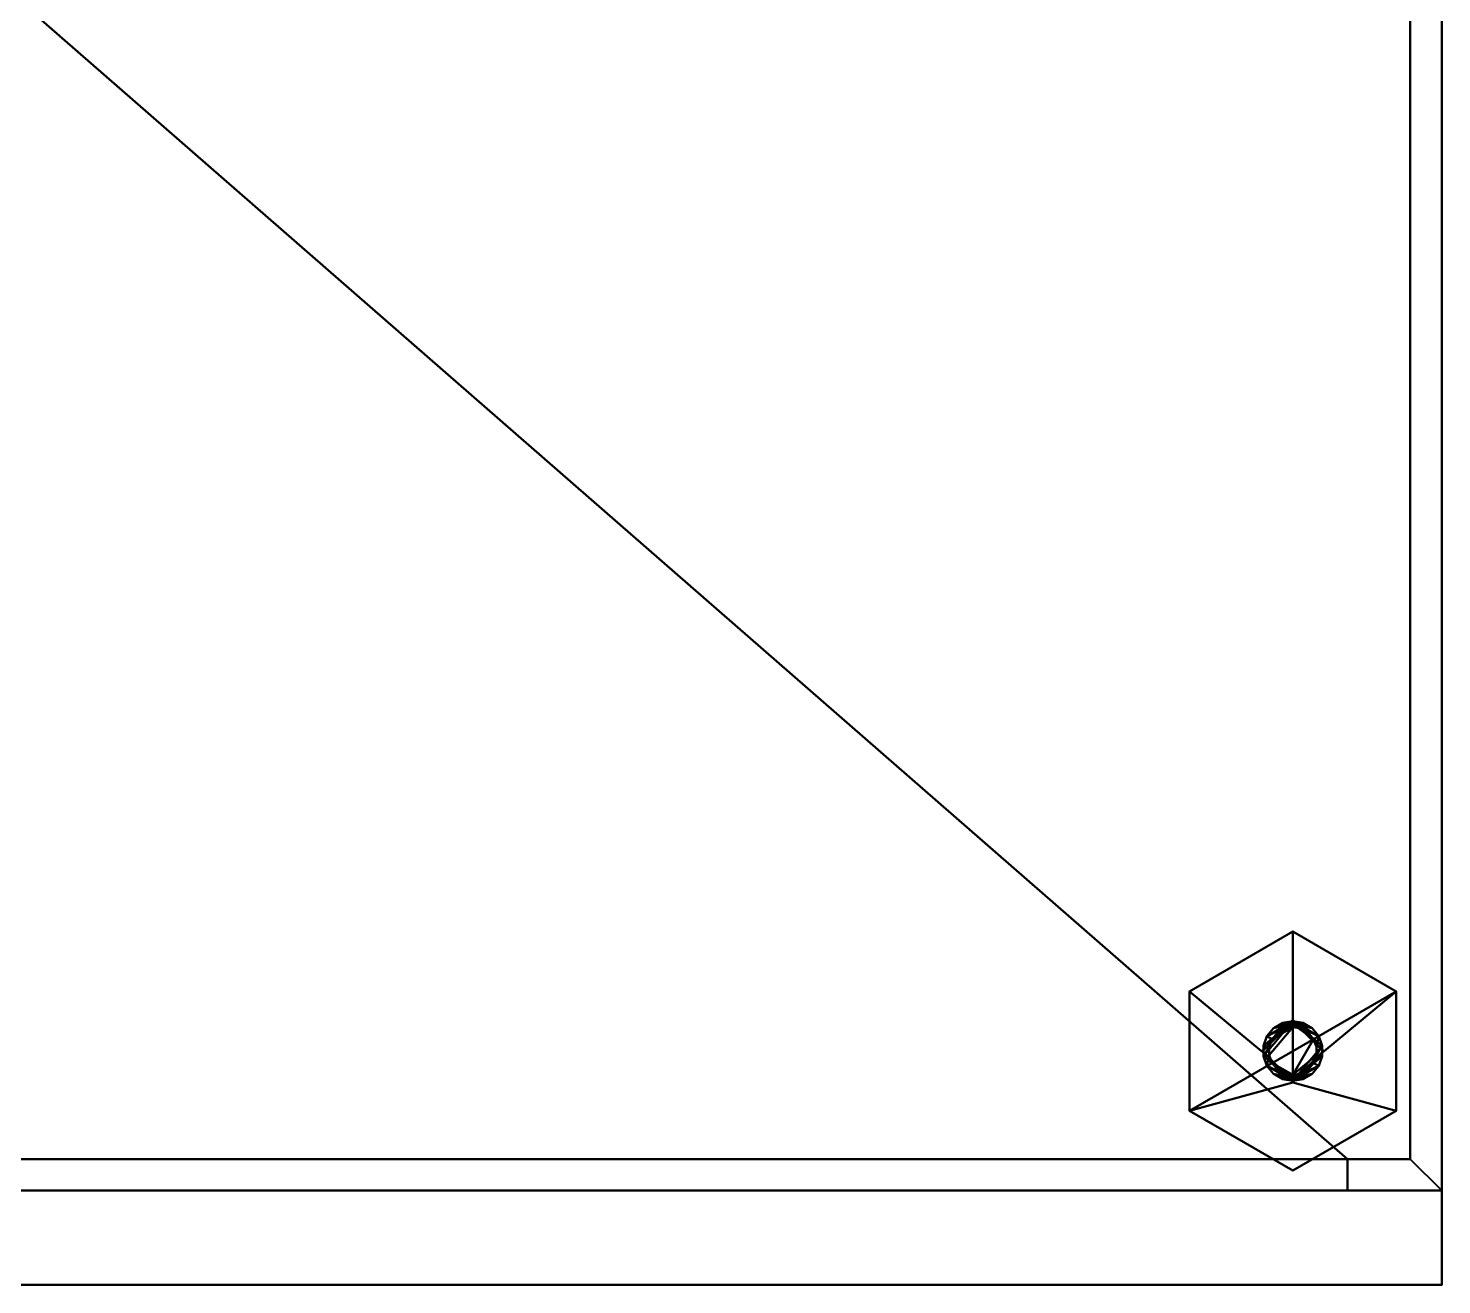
# Model space of a CAD drawing. Header units: millimetres. Extents: x -225 to 2025, y -202 to 200.
# Drawn here: x 1800 to 2025, y -200 to 0 of the extents above; entities that cross this region are included whole.
import ezdxf

# ---------------------------------------------------------------- set-up
doc = ezdxf.new("R2010")
doc.units = ezdxf.units.MM
doc.layers.add('I-FURN-PNLS', color=7, linetype='Continuous', lineweight=40)

msp = doc.modelspace()

# ---------------------------------------------------------------- meshes
at = {"layer": 'I-FURN-PNLS', "color": 7, "true_color": 0xf5f5f3}
mesh = msp.add_polyface(dxfattribs=at)
corners = [(1575, 200, 1799.81), (1575, -185, 1799.81), (1590, -185, 1799.81), (1590, -180, 1799.81), (1580, -180, 1799.81), (1580, 195, 1799.81), (2020, 195, 1799.81), (2020, -180, 1799.81), (2010, -180, 1799.81), (2010, -185, 1799.81), (2025, -185, 1799.81), (2025, 200, 1799.81)]
mesh.append_faces([[corners[k] for k in face] for face in [(4, 1, 2, 3)]], dxfattribs={"vtx0": -1, "color": 7})
mesh.append_faces([[corners[k] for k in face] for face in [(0, 5, 6, 11), (11, 6, 7, 10)]], dxfattribs={"vtx0": -1, "vtx2": -1, "color": 7})
mesh.append_faces([[corners[k] for k in face] for face in [(9, 10, 7, 8)]], dxfattribs={"vtx1": -1, "color": 7})
mesh.append_faces([[corners[k] for k in face] for face in [(4, 5, 0, 1)]], dxfattribs={"vtx1": -1, "vtx3": -1, "color": 7})
mesh = msp.add_polyface(dxfattribs=at)
corners = [(1575, 200, 15), (2025, 200, 15), (2025, -185, 15), (2010, -185, 15), (2010, -180, 15), (2020, -180, 15), (2020, 195, 15), (1580, 195, 15), (1580, -180, 15), (1590, -180, 15), (1590, -185, 15), (1575, -185, 15)]
mesh.append_faces([[corners[k] for k in face] for face in [(5, 2, 3, 4)]], dxfattribs={"vtx0": -1, "color": 7})
mesh.append_faces([[corners[k] for k in face] for face in [(2, 5, 6, 1)]], dxfattribs={"vtx0": -1, "vtx2": -1, "color": 7})
mesh.append_faces([[corners[k] for k in face] for face in [(10, 11, 8, 9)]], dxfattribs={"vtx1": -1, "color": 7})
mesh.append_faces([[corners[k] for k in face] for face in [(7, 8, 11, 0), (6, 7, 0, 1)]], dxfattribs={"vtx1": -1, "vtx3": -1, "color": 7})
mesh = msp.add_polyface(dxfattribs=at)
corners = [(2025, 200, 1799.81), (2025, -185, 1799.81), (2025, -185, 15), (2025, 200, 15)]
mesh.append_faces([[corners[k] for k in face] for face in [(0, 1, 2, 3)]], dxfattribs={"color": 7})
mesh = msp.add_polyface(dxfattribs=at)
corners = [(2020, 195, 35), (1580, 195, 35), (1580, -180, 35), (1590, -180, 35), (1590, -185, 35), (2010, -185, 35), (2010, -180, 35), (2020, -180, 35)]
mesh.append_faces([[corners[k] for k in face] for face in [(5, 6, 3, 4)]], dxfattribs={"vtx1": -1, "color": 7})
mesh.append_faces([[corners[k] for k in face] for face in [(1, 2, 3, 6)]], dxfattribs={"vtx2": -1, "vtx3": -1, "color": 7})
mesh.append_faces([[corners[k] for k in face] for face in [(6, 7, 0, 1)]], dxfattribs={"vtx3": -1, "color": 7})
mesh = msp.add_polyface(dxfattribs=at)
corners = [(2020, 195, 15), (2020, -180, 15), (2010, -180, 15), (2010, -185, 15), (1590, -185, 15), (1590, -180, 15), (1580, -180, 15), (1580, 195, 15)]
mesh.append_faces([[corners[k] for k in face] for face in [(4, 5, 2, 3)]], dxfattribs={"vtx1": -1, "color": 7})
mesh.append_faces([[corners[k] for k in face] for face in [(0, 1, 2, 5)]], dxfattribs={"vtx2": -1, "vtx3": -1, "color": 7})
mesh.append_faces([[corners[k] for k in face] for face in [(5, 6, 7, 0)]], dxfattribs={"vtx3": -1, "color": 7})
mesh = msp.add_polyface(dxfattribs=at)
corners = [(2020, 195, 1799.81), (1580, 195, 1799.81), (1580, -180, 1799.81), (1590, -180, 1799.81), (1590, -185, 1799.81), (2010, -185, 1799.81), (2010, -180, 1799.81), (2020, -180, 1799.81)]
mesh.append_faces([[corners[k] for k in face] for face in [(5, 6, 3, 4)]], dxfattribs={"vtx1": -1, "color": 7})
mesh.append_faces([[corners[k] for k in face] for face in [(1, 2, 3, 6)]], dxfattribs={"vtx2": -1, "vtx3": -1, "color": 7})
mesh.append_faces([[corners[k] for k in face] for face in [(6, 7, 0, 1)]], dxfattribs={"vtx3": -1, "color": 7})
mesh = msp.add_polyface(dxfattribs=at)
corners = [(2020, 195, 1789.81), (2020, -180, 1789.81), (2010, -180, 1789.81), (2010, -185, 1789.81), (1590, -185, 1789.81), (1590, -180, 1789.81), (1580, -180, 1789.81), (1580, 195, 1789.81)]
mesh.append_faces([[corners[k] for k in face] for face in [(4, 5, 2, 3)]], dxfattribs={"vtx1": -1, "color": 7})
mesh.append_faces([[corners[k] for k in face] for face in [(0, 1, 2, 5)]], dxfattribs={"vtx2": -1, "vtx3": -1, "color": 7})
mesh.append_faces([[corners[k] for k in face] for face in [(5, 6, 7, 0)]], dxfattribs={"vtx3": -1, "color": 7})
mesh = msp.add_polyface(dxfattribs=at)
corners = [(2020, 195, 1349.81), (1580, 195, 1349.81), (1580, -180, 1349.81), (1590, -180, 1349.81), (1590, -185, 1349.81), (2010, -185, 1349.81), (2010, -180, 1349.81), (2020, -180, 1349.81)]
mesh.append_faces([[corners[k] for k in face] for face in [(5, 6, 3, 4)]], dxfattribs={"vtx1": -1, "color": 7})
mesh.append_faces([[corners[k] for k in face] for face in [(1, 2, 3, 6)]], dxfattribs={"vtx2": -1, "vtx3": -1, "color": 7})
mesh.append_faces([[corners[k] for k in face] for face in [(6, 7, 0, 1)]], dxfattribs={"vtx3": -1, "color": 7})
mesh = msp.add_polyface(dxfattribs=at)
corners = [(2020, 195, 1339.81), (2020, -180, 1339.81), (2010, -180, 1339.81), (2010, -185, 1339.81), (1590, -185, 1339.81), (1590, -180, 1339.81), (1580, -180, 1339.81), (1580, 195, 1339.81)]
mesh.append_faces([[corners[k] for k in face] for face in [(4, 5, 2, 3)]], dxfattribs={"vtx1": -1, "color": 7})
mesh.append_faces([[corners[k] for k in face] for face in [(0, 1, 2, 5)]], dxfattribs={"vtx2": -1, "vtx3": -1, "color": 7})
mesh.append_faces([[corners[k] for k in face] for face in [(5, 6, 7, 0)]], dxfattribs={"vtx3": -1, "color": 7})
mesh = msp.add_polyface(dxfattribs=at)
corners = [(2020, 195, 899.81), (1580, 195, 899.81), (1580, -180, 899.81), (1590, -180, 899.81), (1590, -185, 899.81), (2010, -185, 899.81), (2010, -180, 899.81), (2020, -180, 899.81)]
mesh.append_faces([[corners[k] for k in face] for face in [(5, 6, 3, 4)]], dxfattribs={"vtx1": -1, "color": 7})
mesh.append_faces([[corners[k] for k in face] for face in [(1, 2, 3, 6)]], dxfattribs={"vtx2": -1, "vtx3": -1, "color": 7})
mesh.append_faces([[corners[k] for k in face] for face in [(6, 7, 0, 1)]], dxfattribs={"vtx3": -1, "color": 7})
mesh = msp.add_polyface(dxfattribs=at)
corners = [(2020, 195, 889.81), (2020, -180, 889.81), (2010, -180, 889.81), (2010, -185, 889.81), (1590, -185, 889.81), (1590, -180, 889.81), (1580, -180, 889.81), (1580, 195, 889.81)]
mesh.append_faces([[corners[k] for k in face] for face in [(4, 5, 2, 3)]], dxfattribs={"vtx1": -1, "color": 7})
mesh.append_faces([[corners[k] for k in face] for face in [(0, 1, 2, 5)]], dxfattribs={"vtx2": -1, "vtx3": -1, "color": 7})
mesh.append_faces([[corners[k] for k in face] for face in [(5, 6, 7, 0)]], dxfattribs={"vtx3": -1, "color": 7})
mesh = msp.add_polyface(dxfattribs=at)
corners = [(2020, 195, 449.81), (1580, 195, 449.81), (1580, -180, 449.81), (1590, -180, 449.81), (1590, -185, 449.81), (2010, -185, 449.81), (2010, -180, 449.81), (2020, -180, 449.81)]
mesh.append_faces([[corners[k] for k in face] for face in [(5, 6, 3, 4)]], dxfattribs={"vtx1": -1, "color": 7})
mesh.append_faces([[corners[k] for k in face] for face in [(1, 2, 3, 6)]], dxfattribs={"vtx2": -1, "vtx3": -1, "color": 7})
mesh.append_faces([[corners[k] for k in face] for face in [(6, 7, 0, 1)]], dxfattribs={"vtx3": -1, "color": 7})
mesh = msp.add_polyface(dxfattribs=at)
corners = [(2020, 195, 439.81), (2020, -180, 439.81), (2010, -180, 439.81), (2010, -185, 439.81), (1590, -185, 439.81), (1590, -180, 439.81), (1580, -180, 439.81), (1580, 195, 439.81)]
mesh.append_faces([[corners[k] for k in face] for face in [(4, 5, 2, 3)]], dxfattribs={"vtx1": -1, "color": 7})
mesh.append_faces([[corners[k] for k in face] for face in [(0, 1, 2, 5)]], dxfattribs={"vtx2": -1, "vtx3": -1, "color": 7})
mesh.append_faces([[corners[k] for k in face] for face in [(5, 6, 7, 0)]], dxfattribs={"vtx3": -1, "color": 7})
mesh = msp.add_polyface(dxfattribs=at)
corners = [(2020, -180, 1799.81), (2020, 195, 1799.81), (2020, 195, 15), (2020, -180, 15)]
mesh.append_faces([[corners[k] for k in face] for face in [(3, 0, 1, 2)]], dxfattribs={"color": 7})
mesh = msp.add_polyface(dxfattribs=at)
corners = [(2020, 195, 35), (2020, -180, 35), (2020, -180, 15), (2020, 195, 15)]
mesh.append_faces([[corners[k] for k in face] for face in [(0, 1, 2, 3)]], dxfattribs={"color": 7})
mesh = msp.add_polyface(dxfattribs=at)
corners = [(2020, 195, 1799.81), (2020, -180, 1799.81), (2020, -180, 1789.81), (2020, 195, 1789.81)]
mesh.append_faces([[corners[k] for k in face] for face in [(0, 1, 2, 3)]], dxfattribs={"color": 7})
mesh = msp.add_polyface(dxfattribs=at)
corners = [(2020, 195, 1349.81), (2020, -180, 1349.81), (2020, -180, 1339.81), (2020, 195, 1339.81)]
mesh.append_faces([[corners[k] for k in face] for face in [(0, 1, 2, 3)]], dxfattribs={"color": 7})
mesh = msp.add_polyface(dxfattribs=at)
corners = [(2020, 195, 899.81), (2020, -180, 899.81), (2020, -180, 889.81), (2020, 195, 889.81)]
mesh.append_faces([[corners[k] for k in face] for face in [(3, 0, 1, 2)]], dxfattribs={"color": 7})
mesh = msp.add_polyface(dxfattribs=at)
corners = [(2020, 195, 449.81), (2020, -180, 449.81), (2020, -180, 439.81), (2020, 195, 439.81)]
mesh.append_faces([[corners[k] for k in face] for face in [(3, 0, 1, 2)]], dxfattribs={"color": 7})
at = {"layer": 'I-FURN-PNLS', "color": 250, "true_color": 0x191919}
mesh = msp.add_polyface(dxfattribs=at)
corners = [(2001.3, -143.8), (1984.84, -153.3), (1984.84, -153.3, 10), (2001.3, -143.8, 10)]
mesh.append_faces([[corners[k] for k in face] for face in [(0, 1, 2, 3)]], dxfattribs={"color": 250})
mesh = msp.add_polyface(dxfattribs=at)
corners = [(2017.75, -153.3, 10), (2001.3, -143.8, 10), (1984.84, -153.3, 10), (1984.84, -172.3, 10), (2001.3, -181.8, 10), (2017.75, -172.3, 10), (2001.3, -157.8, 10), (2006.3, -162.8, 10), (2001.3, -167.8, 10), (1996.3, -162.8, 10)]
mesh.append_faces([[corners[k] for k in face] for face in [(3, 8, 9, 2), (2, 9, 6, 1)]], dxfattribs={"vtx0": -1, "vtx2": -1, "color": 250})
mesh.append_faces([[corners[k] for k in face] for face in [(8, 3, 4, 5)]], dxfattribs={"vtx0": -1, "vtx3": -1, "color": 250})
mesh.append_faces([[corners[k] for k in face] for face in [(7, 8, 5, 0), (0, 1, 6, 7)]], dxfattribs={"vtx1": -1, "vtx3": -1, "color": 250})
mesh = msp.add_polyface(dxfattribs=at)
corners = [(2001.3, -143.8), (2017.75, -153.3), (2017.75, -172.3), (2001.3, -181.8), (1984.84, -172.3), (1984.84, -153.3)]
mesh.append_faces([[corners[k] for k in face] for face in [(2, 3, 4, 1), (5, 0, 1, 4)]], dxfattribs={"vtx2": -1, "color": 250})
mesh = msp.add_polyface(dxfattribs=at)
corners = [(2017.75, -153.3), (2001.3, -143.8), (2001.3, -143.8, 10), (2017.75, -153.3, 10)]
mesh.append_faces([[corners[k] for k in face] for face in [(0, 1, 2, 3)]], dxfattribs={"color": 250})
mesh = msp.add_polyface(dxfattribs=at)
corners = [(1984.84, -153.3), (1984.84, -172.3), (1984.84, -172.3, 10), (1984.84, -153.3, 10)]
mesh.append_faces([[corners[k] for k in face] for face in [(0, 1, 2, 3)]], dxfattribs={"color": 250})
mesh = msp.add_polyface(dxfattribs=at)
corners = [(2017.75, -172.3), (2017.75, -153.3), (2017.75, -153.3, 10), (2017.75, -172.3, 10)]
mesh.append_faces([[corners[k] for k in face] for face in [(1, 2, 3, 0)]], dxfattribs={"color": 250})
mesh = msp.add_polyface(dxfattribs=at)
corners = [(2001.3, -167.8, 15), (1996.3, -162.8, 15), (2001.3, -157.8, 15), (2001.3, -157.8, 13.75), (2001.3, -157.8, 12.5), (2001.3, -157.8, 11.25), (2001.3, -157.8, 10), (1996.3, -162.8, 10), (2001.3, -167.8, 10), (2001.3, -167.8, 11.25), (2001.3, -167.8, 12.5), (2001.3, -167.8, 13.75)]
mesh.append_faces([[corners[k] for k in face] for face in [(1, 10, 11, 0)]], dxfattribs={"vtx0": -1, "color": 250})
mesh.append_faces([[corners[k] for k in face] for face in [(4, 7, 10), (10, 1, 4)]], dxfattribs={"vtx0": -1, "vtx1": -1, "vtx2": -1, "color": 250})
mesh.append_faces([[corners[k] for k in face] for face in [(5, 6, 7, 4)]], dxfattribs={"vtx2": -1, "color": 250})
mesh.append_faces([[corners[k] for k in face] for face in [(7, 8, 9, 10), (1, 2, 3, 4)]], dxfattribs={"vtx3": -1, "color": 250})
mesh = msp.add_polyface(dxfattribs=at)
corners = [(2001.3, -157.8, 15), (1996.3, -162.8, 15), (2001.3, -167.8, 15), (2006.3, -162.8, 15), (2001.3, -167.56, 15), (1996.54, -162.8, 15), (2001.3, -158.04, 15), (2006.06, -162.8, 15)]
mesh.append_faces([[corners[k] for k in face] for face in [(2, 4, 5, 1), (4, 2, 3, 7)]], dxfattribs={"vtx0": -1, "vtx2": -1, "color": 250})
mesh.append_faces([[corners[k] for k in face] for face in [(6, 7, 3, 0), (0, 1, 5, 6)]], dxfattribs={"vtx1": -1, "vtx3": -1, "color": 250})
mesh = msp.add_polyface(dxfattribs=at)
corners = [(2001.3, -167.56, 34.05), (1999.67, -167.27, 34.05), (1998.24, -166.45, 34.05), (1997.17, -165.18, 34.05), (1996.61, -163.62, 34.05), (1996.61, -161.97, 34.05), (1997.18, -160.42, 34.05), (1998.24, -159.15, 34.05), (1999.67, -158.32, 34.05), (2001.3, -158.04, 34.05), (2001.3, -158.04, 29.29), (2001.3, -158.04, 24.53), (2001.3, -158.04, 19.76), (2001.3, -158.04, 15), (1996.54, -162.8, 15), (2001.3, -167.56, 15), (2001.3, -167.56, 19.76), (2001.3, -167.56, 24.53), (2001.3, -167.56, 29.29)]
mesh.append_faces([[corners[k] for k in face] for face in [(3, 18, 2), (18, 3, 17)]], dxfattribs={"vtx0": -1, "vtx1": -1, "color": 250})
mesh.append_faces([[corners[k] for k in face] for face in [(4, 11, 17), (17, 11, 14)]], dxfattribs={"vtx0": -1, "vtx1": -1, "vtx2": -1, "color": 250})
mesh.append_faces([[corners[k] for k in face] for face in [(17, 3, 4), (11, 5, 6), (10, 7, 8), (6, 10, 11), (11, 4, 5)]], dxfattribs={"vtx0": -1, "vtx2": -1, "color": 250})
mesh.append_faces([[corners[k] for k in face] for face in [(1, 2, 18), (6, 7, 10)]], dxfattribs={"vtx1": -1, "vtx2": -1, "color": 250})
mesh.append_faces([[corners[k] for k in face] for face in [(18, 0, 1), (8, 9, 10), (12, 13, 14, 11)]], dxfattribs={"vtx2": -1, "color": 250})
mesh.append_faces([[corners[k] for k in face] for face in [(14, 15, 16, 17)]], dxfattribs={"vtx3": -1, "color": 250})
mesh = msp.add_polyface(dxfattribs=at)
corners = [(2001.3, -166.61, 35), (1999.99, -166.38, 35), (1998.85, -165.72, 35), (1997.99, -164.71, 35), (1997.54, -163.46, 35), (1997.54, -162.14, 35), (1997.99, -160.89, 35), (1998.85, -159.88, 35), (1999.99, -159.21, 35), (2001.3, -158.98, 35), (2001.3, -158.75, 34.76), (2001.3, -158.51, 34.53), (2001.3, -158.27, 34.29), (2001.3, -158.04, 34.05), (1999.67, -158.32, 34.05), (1998.24, -159.15, 34.05), (1997.18, -160.42, 34.05), (1996.61, -161.97, 34.05), (1996.61, -163.62, 34.05), (1997.17, -165.18, 34.05), (1998.24, -166.45, 34.05), (1999.67, -167.27, 34.05), (2001.3, -167.56, 34.05), (2001.3, -167.32, 34.29), (2001.3, -167.09, 34.53), (2001.3, -166.85, 34.76)]
mesh.append_faces([[corners[k] for k in face] for face in [(25, 2, 24), (20, 24, 19), (21, 23, 20), (8, 10, 7), (16, 11, 15), (12, 15, 11)]], dxfattribs={"vtx0": -1, "vtx1": -1, "color": 250})
mesh.append_faces([[corners[k] for k in face] for face in [(24, 3, 19), (6, 11, 16)]], dxfattribs={"vtx0": -1, "vtx1": -1, "vtx2": -1, "color": 250})
mesh.append_faces([[corners[k] for k in face] for face in [(25, 1, 2), (24, 2, 3), (19, 3, 4), (20, 23, 24), (4, 18, 19), (11, 6, 7), (17, 5, 6), (12, 14, 15), (5, 17, 18)]], dxfattribs={"vtx0": -1, "vtx2": -1, "color": 250})
mesh.append_faces([[corners[k] for k in face] for face in [(13, 14, 12)]], dxfattribs={"vtx1": -1, "color": 250})
mesh.append_faces([[corners[k] for k in face] for face in [(4, 5, 18), (10, 11, 7), (16, 17, 6)]], dxfattribs={"vtx1": -1, "vtx2": -1, "color": 250})
mesh.append_faces([[corners[k] for k in face] for face in [(25, 0, 1), (21, 22, 23), (8, 9, 10)]], dxfattribs={"vtx2": -1, "color": 250})
mesh = msp.add_polyface(dxfattribs=at)
corners = [(2001.3, -158.98, 35), (1999.99, -159.21, 35), (1998.85, -159.88, 35), (1997.99, -160.89, 35), (1997.54, -162.14, 35), (1997.54, -163.46, 35), (1997.99, -164.71, 35), (1998.85, -165.72, 35), (1999.99, -166.38, 35), (2001.3, -166.61, 35), (2002.61, -166.38, 35), (2003.75, -165.72, 35), (2004.6, -164.71, 35), (2005.06, -163.46, 35), (2005.06, -162.14, 35), (2004.6, -160.89, 35), (2003.75, -159.87, 35), (2002.6, -159.21, 35)]
mesh.append_faces([[corners[k] for k in face] for face in [(0, 9, 15, 17)]], dxfattribs={"vtx0": -1, "vtx1": -1, "vtx2": -1, "color": 250})
mesh.append_faces([[corners[k] for k in face] for face in [(9, 13, 14, 15), (0, 3, 4, 5)]], dxfattribs={"vtx0": -1, "vtx3": -1, "color": 250})
mesh.append_faces([[corners[k] for k in face] for face in [(12, 13, 11), (16, 17, 15)]], dxfattribs={"vtx1": -1, "color": 250})
mesh.append_faces([[corners[k] for k in face] for face in [(5, 6, 9, 0)]], dxfattribs={"vtx1": -1, "vtx2": -1, "vtx3": -1, "color": 250})
mesh.append_faces([[corners[k] for k in face] for face in [(7, 8, 9, 6)]], dxfattribs={"vtx2": -1, "color": 250})
mesh.append_faces([[corners[k] for k in face] for face in [(9, 10, 11, 13)]], dxfattribs={"vtx2": -1, "vtx3": -1, "color": 250})
mesh.append_faces([[corners[k] for k in face] for face in [(0, 1, 2, 3)]], dxfattribs={"vtx3": -1, "color": 250})
mesh = msp.add_polyface(dxfattribs=at)
corners = [(2001.3, -157.8, 10), (2001.3, -157.8, 11.25), (2001.3, -157.8, 12.5), (2001.3, -157.8, 13.75), (2001.3, -157.8, 15), (2006.3, -162.8, 15), (2001.3, -167.8, 15), (2001.3, -167.8, 13.75), (2001.3, -167.8, 12.5), (2001.3, -167.8, 11.25), (2001.3, -167.8, 10), (2006.3, -162.8, 10)]
mesh.append_faces([[corners[k] for k in face] for face in [(8, 2, 5), (2, 8, 11)]], dxfattribs={"vtx0": -1, "vtx1": -1, "vtx2": -1, "color": 250})
mesh.append_faces([[corners[k] for k in face] for face in [(1, 2, 11, 0), (7, 8, 5, 6)]], dxfattribs={"vtx1": -1, "color": 250})
mesh.append_faces([[corners[k] for k in face] for face in [(3, 4, 5, 2), (9, 10, 11, 8)]], dxfattribs={"vtx2": -1, "color": 250})
mesh = msp.add_polyface(dxfattribs=at)
corners = [(2001.3, -158.04, 15), (2001.3, -158.04, 19.76), (2001.3, -158.04, 24.53), (2001.3, -158.04, 29.29), (2001.3, -158.04, 34.05), (2002.93, -158.32, 34.05), (2004.36, -159.15, 34.05), (2005.42, -160.42, 34.05), (2005.99, -161.97, 34.05), (2005.99, -163.63, 34.05), (2005.42, -165.18, 34.05), (2004.36, -166.45, 34.05), (2002.93, -167.27, 34.05), (2001.3, -167.56, 34.05), (2001.3, -167.56, 29.29), (2001.3, -167.56, 24.53), (2001.3, -167.56, 19.76), (2001.3, -167.56, 15), (2006.06, -162.8, 15)]
mesh.append_faces([[corners[k] for k in face] for face in [(14, 12, 13)]], dxfattribs={"vtx0": -1, "color": 250})
mesh.append_faces([[corners[k] for k in face] for face in [(15, 10, 14)]], dxfattribs={"vtx0": -1, "vtx1": -1, "color": 250})
mesh.append_faces([[corners[k] for k in face] for face in [(15, 2, 8), (15, 18, 2)]], dxfattribs={"vtx0": -1, "vtx1": -1, "vtx2": -1, "color": 250})
mesh.append_faces([[corners[k] for k in face] for face in [(3, 5, 6), (3, 6, 7), (2, 7, 8), (15, 9, 10), (14, 11, 12), (15, 8, 9)]], dxfattribs={"vtx0": -1, "vtx2": -1, "color": 250})
mesh.append_faces([[corners[k] for k in face] for face in [(4, 5, 3), (1, 2, 18, 0)]], dxfattribs={"vtx1": -1, "color": 250})
mesh.append_faces([[corners[k] for k in face] for face in [(2, 3, 7), (10, 11, 14)]], dxfattribs={"vtx1": -1, "vtx2": -1, "color": 250})
mesh.append_faces([[corners[k] for k in face] for face in [(16, 17, 18, 15)]], dxfattribs={"vtx2": -1, "color": 250})
mesh = msp.add_polyface(dxfattribs=at)
corners = [(2001.3, -158.04, 34.05), (2001.3, -158.27, 34.29), (2001.3, -158.51, 34.53), (2001.3, -158.75, 34.76), (2001.3, -158.98, 35), (2002.6, -159.21, 35), (2003.75, -159.87, 35), (2004.6, -160.89, 35), (2005.06, -162.14, 35), (2005.06, -163.46, 35), (2004.6, -164.71, 35), (2003.75, -165.72, 35), (2002.61, -166.38, 35), (2001.3, -166.61, 35), (2001.3, -166.85, 34.76), (2001.3, -167.09, 34.53), (2001.3, -167.32, 34.29), (2001.3, -167.56, 34.05), (2002.93, -167.27, 34.05), (2004.36, -166.45, 34.05), (2005.42, -165.18, 34.05), (2005.99, -163.63, 34.05), (2005.99, -161.97, 34.05), (2005.42, -160.42, 34.05), (2004.36, -159.15, 34.05), (2002.93, -158.32, 34.05)]
mesh.append_faces([[corners[k] for k in face] for face in [(3, 6, 2), (25, 1, 24), (12, 14, 11), (20, 15, 19), (16, 19, 15)]], dxfattribs={"vtx0": -1, "vtx1": -1, "color": 250})
mesh.append_faces([[corners[k] for k in face] for face in [(23, 2, 7), (10, 15, 20)]], dxfattribs={"vtx0": -1, "vtx1": -1, "vtx2": -1, "color": 250})
mesh.append_faces([[corners[k] for k in face] for face in [(3, 5, 6), (2, 6, 7), (23, 7, 8), (8, 22, 23), (15, 10, 11), (21, 9, 10), (16, 18, 19), (9, 21, 22)]], dxfattribs={"vtx0": -1, "vtx2": -1, "color": 250})
mesh.append_faces([[corners[k] for k in face] for face in [(4, 5, 3), (0, 1, 25), (17, 18, 16)]], dxfattribs={"vtx1": -1, "color": 250})
mesh.append_faces([[corners[k] for k in face] for face in [(1, 2, 24), (23, 24, 2), (8, 9, 22), (14, 15, 11), (20, 21, 10)]], dxfattribs={"vtx1": -1, "vtx2": -1, "color": 250})
mesh.append_faces([[corners[k] for k in face] for face in [(12, 13, 14)]], dxfattribs={"vtx2": -1, "color": 250})
mesh = msp.add_polyface(dxfattribs=at)
corners = [(1984.84, -172.3), (2001.3, -181.8), (2001.3, -181.8, 10), (1984.84, -172.3, 10)]
mesh.append_faces([[corners[k] for k in face] for face in [(0, 1, 2, 3)]], dxfattribs={"color": 250})
mesh = msp.add_polyface(dxfattribs=at)
corners = [(2001.3, -181.8), (2017.75, -172.3), (2017.75, -172.3, 10), (2001.3, -181.8, 10)]
mesh.append_faces([[corners[k] for k in face] for face in [(0, 1, 2, 3)]], dxfattribs={"color": 250})
at = {"layer": 'I-FURN-PNLS', "color": 7, "true_color": 0xf5f5f3}
mesh = msp.add_polyface(dxfattribs=at)
corners = [(2010, -180, 1799.81), (2020, -180, 1799.81), (2020, -180, 15), (2010, -180, 15)]
mesh.append_faces([[corners[k] for k in face] for face in [(3, 0, 1, 2)]], dxfattribs={"color": 7})
mesh = msp.add_polyface(dxfattribs=at)
corners = [(2010, -185, 1799.81), (2010, -180, 1799.81), (2010, -180, 15), (2010, -185, 15)]
mesh.append_faces([[corners[k] for k in face] for face in [(0, 1, 2, 3)]], dxfattribs={"color": 7})
mesh = msp.add_polyface(dxfattribs=at)
corners = [(2010, -180, 35), (2010, -185, 35), (2010, -185, 15), (2010, -180, 15)]
mesh.append_faces([[corners[k] for k in face] for face in [(0, 1, 2, 3)]], dxfattribs={"color": 7})
mesh = msp.add_polyface(dxfattribs=at)
corners = [(2020, -180, 35), (2010, -180, 35), (2010, -180, 15), (2020, -180, 15)]
mesh.append_faces([[corners[k] for k in face] for face in [(0, 1, 2, 3)]], dxfattribs={"color": 7})
mesh = msp.add_polyface(dxfattribs=at)
corners = [(2010, -180, 1799.81), (2010, -185, 1799.81), (2010, -185, 1789.81), (2010, -180, 1789.81)]
mesh.append_faces([[corners[k] for k in face] for face in [(3, 0, 1, 2)]], dxfattribs={"color": 7})
mesh = msp.add_polyface(dxfattribs=at)
corners = [(2020, -180, 1799.81), (2010, -180, 1799.81), (2010, -180, 1789.81), (2020, -180, 1789.81)]
mesh.append_faces([[corners[k] for k in face] for face in [(0, 1, 2, 3)]], dxfattribs={"color": 7})
mesh = msp.add_polyface(dxfattribs=at)
corners = [(2010, -180, 1349.81), (2010, -185, 1349.81), (2010, -185, 1339.81), (2010, -180, 1339.81)]
mesh.append_faces([[corners[k] for k in face] for face in [(3, 0, 1, 2)]], dxfattribs={"color": 7})
mesh = msp.add_polyface(dxfattribs=at)
corners = [(2020, -180, 1349.81), (2010, -180, 1349.81), (2010, -180, 1339.81), (2020, -180, 1339.81)]
mesh.append_faces([[corners[k] for k in face] for face in [(0, 1, 2, 3)]], dxfattribs={"color": 7})
mesh = msp.add_polyface(dxfattribs=at)
corners = [(2010, -180, 899.81), (2010, -185, 899.81), (2010, -185, 889.81), (2010, -180, 889.81)]
mesh.append_faces([[corners[k] for k in face] for face in [(0, 1, 2, 3)]], dxfattribs={"color": 7})
mesh = msp.add_polyface(dxfattribs=at)
corners = [(2020, -180, 899.81), (2010, -180, 899.81), (2010, -180, 889.81), (2020, -180, 889.81)]
mesh.append_faces([[corners[k] for k in face] for face in [(0, 1, 2, 3)]], dxfattribs={"color": 7})
mesh = msp.add_polyface(dxfattribs=at)
corners = [(2010, -180, 449.81), (2010, -185, 449.81), (2010, -185, 439.81), (2010, -180, 439.81)]
mesh.append_faces([[corners[k] for k in face] for face in [(0, 1, 2, 3)]], dxfattribs={"color": 7})
mesh = msp.add_polyface(dxfattribs=at)
corners = [(2020, -180, 449.81), (2010, -180, 449.81), (2010, -180, 439.81), (2020, -180, 439.81)]
mesh.append_faces([[corners[k] for k in face] for face in [(0, 1, 2, 3)]], dxfattribs={"color": 7})
at = {"layer": 'I-FURN-PNLS', "color": 139, "true_color": 0x404a58}
mesh = msp.add_polyface(dxfattribs=at)
corners = [(2025, -185, 449.81), (1575, -185, 449.81), (1575, -200, 449.81), (2025, -200, 449.81)]
mesh.append_faces([[corners[k] for k in face] for face in [(2, 3, 0, 1)]], dxfattribs={"color": 139})
mesh = msp.add_polyface(dxfattribs=at)
corners = [(2025, -185, 15), (2025, -200, 15), (1575, -200, 15), (1575, -185, 15)]
mesh.append_faces([[corners[k] for k in face] for face in [(2, 3, 0, 1)]], dxfattribs={"color": 139})
mesh = msp.add_polyface(dxfattribs=at)
corners = [(1575, -185, 449.81), (2025, -185, 449.81), (2025, -185, 15), (1575, -185, 15)]
mesh.append_faces([[corners[k] for k in face] for face in [(0, 1, 2, 3)]], dxfattribs={"color": 139})
at = {"layer": 'I-FURN-PNLS', "color": 252, "true_color": 0x938b80}
mesh = msp.add_polyface(dxfattribs=at)
corners = [(2025, -185, 899.81), (1575, -185, 899.81), (1575, -200, 899.81), (2025, -200, 899.81)]
mesh.append_faces([[corners[k] for k in face] for face in [(2, 3, 0, 1)]], dxfattribs={"color": 252})
mesh = msp.add_polyface(dxfattribs=at)
corners = [(2025, -185, 454.81), (2025, -200, 454.81), (1575, -200, 454.81), (1575, -185, 454.81)]
mesh.append_faces([[corners[k] for k in face] for face in [(2, 3, 0, 1)]], dxfattribs={"color": 252})
mesh = msp.add_polyface(dxfattribs=at)
corners = [(1575, -185, 899.81), (2025, -185, 899.81), (2025, -185, 454.81), (1575, -185, 454.81)]
mesh.append_faces([[corners[k] for k in face] for face in [(3, 0, 1, 2)]], dxfattribs={"color": 252})
mesh = msp.add_polyface(dxfattribs=at)
corners = [(2025, -185, 1349.81), (1575, -185, 1349.81), (1575, -200, 1349.81), (2025, -200, 1349.81)]
mesh.append_faces([[corners[k] for k in face] for face in [(2, 3, 0, 1)]], dxfattribs={"color": 252})
mesh = msp.add_polyface(dxfattribs=at)
corners = [(2025, -185, 904.81), (2025, -200, 904.81), (1575, -200, 904.81), (1575, -185, 904.81)]
mesh.append_faces([[corners[k] for k in face] for face in [(2, 3, 0, 1)]], dxfattribs={"color": 252})
mesh = msp.add_polyface(dxfattribs=at)
corners = [(1575, -185, 1349.81), (2025, -185, 1349.81), (2025, -185, 904.81), (1575, -185, 904.81)]
mesh.append_faces([[corners[k] for k in face] for face in [(0, 1, 2, 3)]], dxfattribs={"color": 252})
at = {"layer": 'I-FURN-PNLS', "color": 139, "true_color": 0x404a58}
mesh = msp.add_polyface(dxfattribs=at)
corners = [(2025, -185, 1799.81), (1575, -185, 1799.81), (1575, -200, 1799.81), (2025, -200, 1799.81)]
mesh.append_faces([[corners[k] for k in face] for face in [(2, 3, 0, 1)]], dxfattribs={"color": 139})
mesh = msp.add_polyface(dxfattribs=at)
corners = [(2025, -185, 1354.81), (2025, -200, 1354.81), (1575, -200, 1354.81), (1575, -185, 1354.81)]
mesh.append_faces([[corners[k] for k in face] for face in [(2, 3, 0, 1)]], dxfattribs={"color": 139})
mesh = msp.add_polyface(dxfattribs=at)
corners = [(1575, -185, 1799.81), (2025, -185, 1799.81), (2025, -185, 1354.81), (1575, -185, 1354.81)]
mesh.append_faces([[corners[k] for k in face] for face in [(3, 0, 1, 2)]], dxfattribs={"color": 139})
at = {"layer": 'I-FURN-PNLS', "color": 7, "true_color": 0xf5f5f3}
mesh = msp.add_polyface(dxfattribs=at)
corners = [(2010, -185, 35), (1590, -185, 35), (1590, -185, 15), (2010, -185, 15)]
mesh.append_faces([[corners[k] for k in face] for face in [(0, 1, 2, 3)]], dxfattribs={"color": 7})
mesh = msp.add_polyface(dxfattribs=at)
corners = [(2010, -185, 1799.81), (1590, -185, 1799.81), (1590, -185, 1789.81), (2010, -185, 1789.81)]
mesh.append_faces([[corners[k] for k in face] for face in [(3, 0, 1, 2)]], dxfattribs={"color": 7})
mesh = msp.add_polyface(dxfattribs=at)
corners = [(2010, -185, 1349.81), (1590, -185, 1349.81), (1590, -185, 1339.81), (2010, -185, 1339.81)]
mesh.append_faces([[corners[k] for k in face] for face in [(3, 0, 1, 2)]], dxfattribs={"color": 7})
mesh = msp.add_polyface(dxfattribs=at)
corners = [(2010, -185, 899.81), (1590, -185, 899.81), (1590, -185, 889.81), (2010, -185, 889.81)]
mesh.append_faces([[corners[k] for k in face] for face in [(0, 1, 2, 3)]], dxfattribs={"color": 7})
mesh = msp.add_polyface(dxfattribs=at)
corners = [(2010, -185, 449.81), (1590, -185, 449.81), (1590, -185, 439.81), (2010, -185, 439.81)]
mesh.append_faces([[corners[k] for k in face] for face in [(0, 1, 2, 3)]], dxfattribs={"color": 7})
mesh = msp.add_polyface(dxfattribs=at)
corners = [(2025, -185, 1799.81), (2010, -185, 1799.81), (2010, -185, 15), (2025, -185, 15)]
mesh.append_faces([[corners[k] for k in face] for face in [(0, 1, 2, 3)]], dxfattribs={"color": 7})
at = {"layer": 'I-FURN-PNLS', "color": 139, "true_color": 0x404a58}
mesh = msp.add_polyface(dxfattribs=at)
corners = [(2025, -185, 449.81), (2025, -200, 449.81), (2025, -200, 15), (2025, -185, 15)]
mesh.append_faces([[corners[k] for k in face] for face in [(3, 0, 1, 2)]], dxfattribs={"color": 139})
at = {"layer": 'I-FURN-PNLS', "color": 252, "true_color": 0x938b80}
mesh = msp.add_polyface(dxfattribs=at)
corners = [(2025, -185, 899.81), (2025, -200, 899.81), (2025, -200, 454.81), (2025, -185, 454.81)]
mesh.append_faces([[corners[k] for k in face] for face in [(0, 1, 2, 3)]], dxfattribs={"color": 252})
mesh = msp.add_polyface(dxfattribs=at)
corners = [(2025, -185, 1349.81), (2025, -200, 1349.81), (2025, -200, 904.81), (2025, -185, 904.81)]
mesh.append_faces([[corners[k] for k in face] for face in [(0, 1, 2, 3)]], dxfattribs={"color": 252})
at = {"layer": 'I-FURN-PNLS', "color": 139, "true_color": 0x404a58}
mesh = msp.add_polyface(dxfattribs=at)
corners = [(2025, -185, 1799.81), (2025, -200, 1799.81), (2025, -200, 1354.81), (2025, -185, 1354.81)]
mesh.append_faces([[corners[k] for k in face] for face in [(0, 1, 2, 3)]], dxfattribs={"color": 139})
mesh = msp.add_polyface(dxfattribs=at)
corners = [(2025, -200, 449.81), (1575, -200, 449.81), (1575, -200, 15), (2025, -200, 15)]
mesh.append_faces([[corners[k] for k in face] for face in [(0, 1, 2, 3)]], dxfattribs={"color": 139})
at = {"layer": 'I-FURN-PNLS', "color": 252, "true_color": 0x938b80}
mesh = msp.add_polyface(dxfattribs=at)
corners = [(2025, -200, 899.81), (1575, -200, 899.81), (1575, -200, 454.81), (2025, -200, 454.81)]
mesh.append_faces([[corners[k] for k in face] for face in [(3, 0, 1, 2)]], dxfattribs={"color": 252})
mesh = msp.add_polyface(dxfattribs=at)
corners = [(2025, -200, 1349.81), (1575, -200, 1349.81), (1575, -200, 904.81), (2025, -200, 904.81)]
mesh.append_faces([[corners[k] for k in face] for face in [(0, 1, 2, 3)]], dxfattribs={"color": 252})
at = {"layer": 'I-FURN-PNLS', "color": 139, "true_color": 0x404a58}
mesh = msp.add_polyface(dxfattribs=at)
corners = [(2025, -200, 1799.81), (1575, -200, 1799.81), (1575, -200, 1354.81), (2025, -200, 1354.81)]
mesh.append_faces([[corners[k] for k in face] for face in [(3, 0, 1, 2)]], dxfattribs={"color": 139})

doc.saveas('drawing.dxf')
